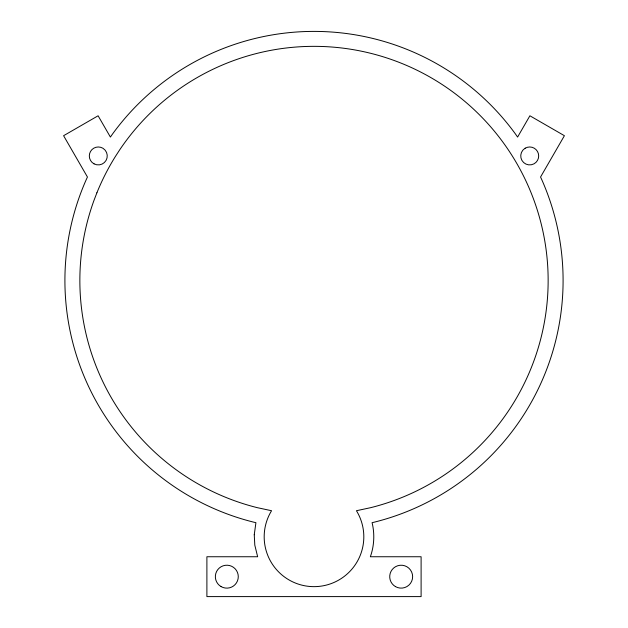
<?xml version="1.0" encoding="UTF-8"?>
<svg xmlns="http://www.w3.org/2000/svg" width="628" height="628" viewBox="0 0 628 628"><rect width="100%" height="100%" fill="white"/><g stroke="black" fill="none" stroke-linecap="round" stroke-linejoin="round"><path stroke-width="0.94" d="M254.254 534.734L254.803 545.135L257.645 556.746L206.895 556.746L206.895 596.6L421.105 596.6L421.105 556.746L370.355 556.746C374.225 545.881 374.83 533.879 372.082 522.677L374.257 522.174A249.088 249.088 0 0 0 541.556 179.176L540.551 177.025L564.407 135.703L529.891 115.78L517.605 137.061L515.517 134.078A249.088 249.088 0 0 0 112.483 134.078L110.395 137.061L98.109 115.78L63.593 135.703L87.449 177.025L86.444 179.176A249.088 249.088 0 0 0 253.743 522.174L255.918 522.677L254.254 534.734M96.908 192.772L93.98 200.403A234.142 234.142 0 0 0 257.354 507.675L271.571 510.729L270.856 511.914A49.816 49.816 0 0 0 267.811 555.482L268.486 557.083A49.816 49.816 0 0 0 359.514 557.083L360.189 555.482A49.816 49.816 0 0 0 357.144 511.914L356.429 510.729L370.646 507.675A234.142 234.142 0 0 0 505.799 146.191A234.142 234.142 0 0 0 119.885 149.558L115.434 156.411A234.142 234.142 0 0 0 96.908 192.772M525.236 148.177L524.961 148.341A8.965 8.965 0 0 0 521.947 160.43A8.965 8.965 0 0 0 533.926 163.861L534.2 163.712A8.965 8.965 0 0 0 537.482 151.458A8.965 8.965 0 0 0 525.236 148.177M94.074 163.861L93.8 163.712A8.965 8.965 0 0 1 90.518 151.458A8.965 8.965 0 0 1 102.764 148.177L103.039 148.341A8.965 8.965 0 0 1 106.053 160.43A8.965 8.965 0 0 1 94.074 163.861M221.087 586.599A11.461 11.461 0 0 0 238.279 576.677A11.461 11.461 0 0 0 221.087 566.746A11.461 11.461 0 0 0 221.087 586.599M395.452 586.599A11.461 11.461 0 0 0 412.635 576.677A11.461 11.461 0 0 0 395.452 566.746A11.461 11.461 0 0 0 395.452 586.599"/></g></svg>
